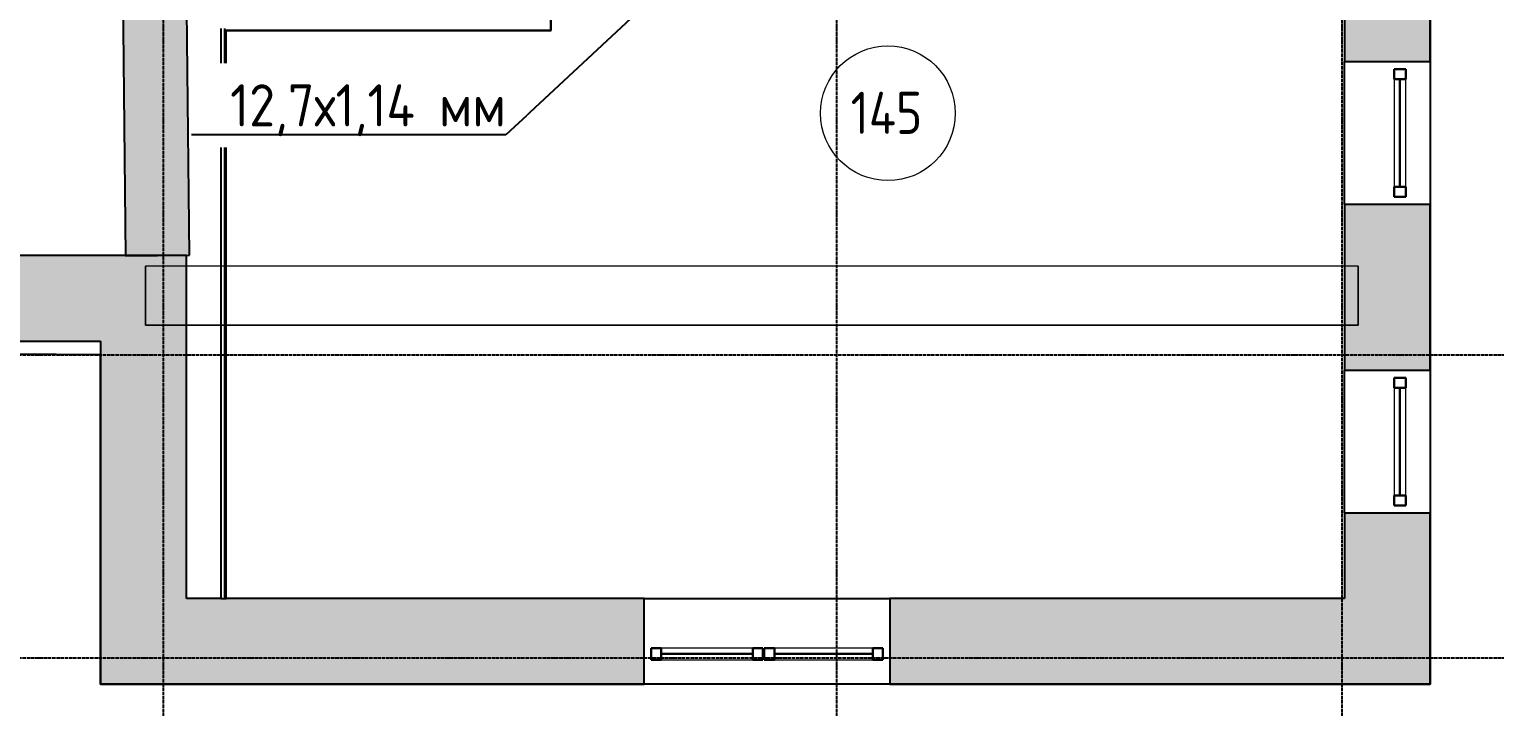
# Model space of a CAD drawing. Header units: millimetres. Extents: x -129048 to 476301, y -5853 to 215316.
# Drawn here: x 41614 to 50316, y 17 to 4039 of the extents above; entities that cross this region are included whole.
import ezdxf
from ezdxf import colors
from ezdxf.entities.mleader import LeaderData, LeaderLine
from ezdxf.math import Vec2, Vec3

# ---------------------------------------------------------------- set-up
doc = ezdxf.new("R2010")
doc.units = ezdxf.units.MM
for name, pattern in [('ADSK_Линия сетки', [25, 20, -2.5, 0, -2.5]), ('ADSK_Сверху', [4.5, 3, -1.5]), ('ADSK_Снесено', [4.5, 3, -1.5])]:
    doc.linetypes.add(name, pattern=pattern)
for name, color, linetype, lineweight, true_color in [('_ Окна', 5, 'Continuous', 30, 0x0000ff), ('Стены внутренние', 5, 'Continuous', 18, 0x0000ff), ('Стены наружные', 1, 'ADSK_Снесено', 18, 0xff0000), ('Стены штриховка', 5, 'Continuous', 18, 0x0000ff)]:
    doc.layers.add(name, color=color, linetype=linetype, lineweight=lineweight, true_color=true_color)
for name, color, linetype, lineweight in [('GAZLAITER', 1, 'Continuous', 40), ('Каркас', 7, 'Continuous', 18), ('Марки помещений', 7, 'Continuous', 20), ('Окна', 251, 'Continuous', 18)]:
    doc.layers.add(name, color=color, linetype=linetype, lineweight=lineweight)
doc.styles.add('GOST Common_2', font='GOST Common_0.ttf', dxfattribs={"width": 0.9, "height": 250})
doc.styles.add('PIK', font='isocpeur.ttf', dxfattribs={"width": 0.9, "height": 250})

# ---------------------------------------------------------------- blocks, each defined once
blk = doc.blocks.new('ADSK_БалкаЖБ_Прямоугольная - 350х280мм-843459-01 План 1-го этажа маркировочный')
at = {"layer": 'Каркас', "color": 253, "linetype": 'ADSK_Сверху', "true_color": 0xaaaaaa}
for p, q in [((-3601.1, 175), (-3601.1, -175)), ((-3601.1, 175), (3601.1, 175)), ((3601.1, -175), (3601.1, 175)), ((-3601.1, -175), (3601.1, -175))]:
    blk.add_line(p, q, dxfattribs=at)
at = {"layer": 'Каркас', "color": 253, "linetype": 'ADSK_Сверху', "true_color": 0xb2b2b2}
for p, q in [((-3601.1, -175), (-3601.1, 175)), ((3601.1, 175), (-3601.1, 175)), ((3601.1, 175), (3601.1, -175)), ((-3601.1, -175), (3601.1, -175))]:
    blk.add_line(p, q, dxfattribs=at)
blk = doc.blocks.new('Витраж-тент со смещением вовне - 60мм 30 сдвиг-1466941-01 План 1-го этажа маркировочный')
at = {"layer": '_ Окна'}
for p, q in [((-379, 25), (-379, -45)), ((-379, 25), (-319, 25)), ((-379, -45), (-379, 25)), ((-319, 25), (-319, -45)), ((379, 25), (319, 25)), ((319, 25), (319, -45)), ((379, -45), (379, 25)), ((379, -45), (379, 25)), ((-319, -45), (-379, -45)), ((-319, -10), (319, -10)), ((319, -45), (379, -45))]:
    blk.add_line(p, q, dxfattribs=at)
at = {"layer": 'Окна'}
for p, q in [((319, 25), (-319, 25)), ((-319, -45), (319, -45))]:
    blk.add_line(p, q, dxfattribs=at)
blk = doc.blocks.new('Витраж-тент со смещением вовне - 60мм 34 сдвиг-1466945-01 План 1-го этажа маркировочный')
at = {"layer": '_ Окна'}
for p, q in [((-352, 25), (-352, -45)), ((-352, 25), (-292, 25)), ((-352, -45), (-352, 25)), ((-292, 25), (-292, -45)), ((352, 25), (292, 25)), ((292, 25), (292, -45)), ((352, -45), (352, 25)), ((352, -45), (352, 25)), ((-292, -45), (-352, -45)), ((-292, -10), (292, -10)), ((292, -45), (352, -45))]:
    blk.add_line(p, q, dxfattribs=at)
at = {"layer": 'Окна'}
for p, q in [((292, 25), (-292, 25)), ((-292, -45), (292, -45))]:
    blk.add_line(p, q, dxfattribs=at)
blk = doc.blocks.new('Витраж-тент со смещением вовне - 60мм 34 сдвиг-1466955-01 План 1-го этажа маркировочный')
at = {"layer": '_ Окна'}
for p, q in [((-332, 25), (-332, -45)), ((-332, 25), (-272, 25)), ((-332, -45), (-332, 25)), ((-272, 25), (-272, -45)), ((332, 25), (272, 25)), ((272, 25), (272, -45)), ((332, -45), (332, 25)), ((332, -45), (332, 25)), ((-272, -45), (-332, -45)), ((-272, -10), (272, -10)), ((272, -45), (332, -45))]:
    blk.add_line(p, q, dxfattribs=at)
at = {"layer": 'Окна'}
for p, q in [((272, 25), (-272, 25)), ((-272, -45), (272, -45))]:
    blk.add_line(p, q, dxfattribs=at)
blk = doc.blocks.new('ADSK_Марка_Помещение_ОдноЗначение - Номер-247393-01 План 1-го этажа маркировочный')
at = {"layer": 'Марки помещений'}
blk.add_circle((0, 0), 4, dxfattribs=at)

msp = doc.modelspace()

# ---------------------------------------------------------------- hatches: boundary and pattern name
at = {"layer": 'Стены внутренние', "lineweight": 25, "true_color": 0x636466}
msp.add_hatch(color=251, dxfattribs=at).paths.add_polyline_path([(42184.95019, 2694.54182), (42564.93046, 2698.4144), (42500.60151, 9010.4205), (42120.57154, 9011.42503), (42184.91072, 2698.4144)])
at = {"layer": 'Стены наружные', "linetype": 'Continuous', "lineweight": 25, "true_color": 0x636466}
h = msp.add_hatch(color=251, dxfattribs=at)
h.paths.add_polyline_path([(49933.40071, 150.23165), (49933.40071, 1165.66732), (49423.40071, 1165.66732), (49423.40071, 150.23165), (49595.65426, 150.23165)])
h.paths.add_polyline_path([(49423.40071, 2015.66732), (49933.40071, 2015.66732), (49933.40071, 2997.94675), (49423.40071, 2997.94675), (49423.40071, 2556.17133)])
h.paths.add_polyline_path([(49423.40071, 3847.94675), (49933.40071, 3847.94675), (49933.40071, 4821.33057), (49423.40071, 4821.33057), (49423.40071, 4471.78951)])
h.paths.add_polyline_path([(49551.60736, 5671.33057), (49933.40071, 5671.33057), (49933.40071, 6658.32472), (49423.40071, 6658.32472), (49423.40071, 5671.33057), (49544.72361, 5671.33057)])
h.paths.add_polyline_path([(49933.40071, 7508.32472), (49933.40071, 9042.30207), (49423.40071, 9042.30207), (49423.40071, 7508.32472), (49551.60736, 7508.32472)])
h = msp.add_hatch(color=251, dxfattribs=at)
h.paths.add_polyline_path([(41519.93239, 2186.47811), (42036.9317, 2186.47811), (42036.9317, 2696.47811), (41519.93239, 2696.47811), (41519.93239, 2322.95706)])
h.paths.add_polyline_path([(38947.96606, 2186.47811), (39699.93239, 2186.47811), (39699.93239, 2696.47811), (38672.84784, 2696.47811), (38672.84784, 2186.47811)])
h.paths.add_polyline_path([(36852.84784, 2186.47811), (36852.84784, 2696.47811), (35863.53295, 2696.47811), (35863.53295, 2186.47811), (36718.49822, 2186.47811)])
h.paths.add_polyline_path([(34043.53295, 2186.47811), (34043.53295, 2696.47811), (33055.97355, 2696.47811), (33055.97355, 2186.47811), (33296.26645, 2186.47811)])
h.paths.add_polyline_path([(30252.66651, 2186.47811), (31235.97355, 2186.47811), (31235.97355, 2696.47811), (30252.66651, 2696.47811), (30252.66651, 2400.2196)])
h.paths.add_polyline_path([(28432.66651, 2186.47811), (28432.66651, 2696.47811), (27452.43343, 2696.47811), (27452.43343, 2186.47811), (28180.43343, 2186.47811)])
h.paths.add_polyline_path([(22226.95731, 2186.47811), (22792.43343, 2186.47811), (22792.43343, 2696.47811), (21763.72999, 2696.47811), (21763.72999, 2186.47811), (22064.43343, 2186.47811)])
h.paths.add_polyline_path([(25752.43343, 2186.47811), (25752.43343, 2696.47811), (24492.43343, 2696.47811), (24492.43343, 2186.47811)])
h.paths.add_polyline_path([(16107.48246, 2186.47811), (17097.65708, 2186.47811), (17097.65708, 2696.47811), (16107.48246, 2696.47811), (16107.48246, 2602.68459)])
h.paths.add_polyline_path([(19943.72999, 2186.47811), (19943.72999, 2696.47811), (18917.65708, 2696.47811), (18917.65708, 2186.47811), (18972.64368, 2186.47811)])
h.paths.add_polyline_path([(13865.30571, 2186.47811), (14287.48246, 2186.47811), (14287.48246, 2696.47811), (13310.86317, 2696.47811), (13310.86317, 2186.47811)])
h.paths.add_polyline_path([(11490.86206, 2186.47811), (11490.86206, 2696.47811), (10515.87097, 2696.47811), (10515.87097, 2186.47811)])
h.paths.add_polyline_path([(8272.99741, 2186.47811), (8695.87097, 2186.47811), (8695.87097, 2696.47811), (8272.99741, 2696.47811), (8272.99741, 2599.36727)])
msp.add_hatch(color=251, dxfattribs=at).paths.add_polyline_path([(42546.9317, 150.23165), (42546.9317, 2696.47811), (42327.13917, 2695.99094), (42184.95019, 2694.54182), (42184.93046, 2696.47811), (42036.9317, 2696.47811), (42036.9317, 150.23165), (42386.98569, 150.23165)])
h = msp.add_hatch(color=251, dxfattribs=at)
h.paths.add_polyline_path([(49423.40071, 150.23165), (49423.40071, 660.23165), (46724.57378, 660.23165), (46724.57378, 150.23165)])
h.paths.add_polyline_path([(42546.9317, 150.23165), (45264.57378, 150.23165), (45264.57378, 660.23165), (42546.9317, 660.23165), (42546.9317, 575.63165)])

# ---------------------------------------------------------------- linework, layer by layer
at = {"linetype": 'ADSK_Линия сетки', "lineweight": 25}
for p, q in [((46409.91035, -4984.78696), (46409.91035, 44534.78674)), ((49409.91035, -4984.78696), (49409.91035, 44534.78674)), ((42409.91035, -4984.78696), (42409.91035, 21668.8012)), ((-11086.22475, 2106.78828), (57141.71826, 2106.78828)), ((-11086.22475, 306.78828), (57141.71826, 306.78828))]:
    msp.add_line(p, q, dxfattribs=at)
at = {"color": 251, "lineweight": 25, "true_color": 0x636466}
msp.add_lwpolyline([(46033.2121, 20934.05859), (46033.2121, 43759.20652), (56032.61764, 43759.20652), (56213.94922, 8532.30207), (49933.40071, 8532.30207), (49933.40071, 150.23165), (42036.9317, 150.23165), (42036.9317, 2106.78828), (31235.97355, 2186.47811), (31336.39547, 2185.73719), (31336.39547, -2732.56685), (18972.64368, -2732.56685), (18972.64368, 2186.47811), (8272.99741, 2186.47811), (8272.99741, 272.0206), (290.4987, 306.78828), (290.4987, 8529.25245)], dxfattribs=at)
at = {"layer": 'Стены внутренние', "color": 251, "lineweight": 25, "true_color": 0x636466}
for p, q in [((44712.345, 4031.84524), (44712.345, 8791.79922)), ((42134.88038, 7607.43061), (42184.95019, 2694.54182)), ((42564.93046, 2698.4144), (42550.0974, 4153.84524)), ((42750.345, 4043.84524), (42750.345, 660.23165)), ((42783.345, 4031.84524), (44712.345, 4031.84524)), ((42783.345, 660.23165), (42783.345, 4031.84524)), ((42184.95019, 2694.54182), (42564.93046, 2698.4144)), ((42750.345, 660.23165), (42781.345, 660.23165))]:
    msp.add_line(p, q, dxfattribs=at)
at = {"layer": 'Стены наружные', "color": 251, "linetype": 'Continuous', "lineweight": 25, "true_color": 0x636466}
for p, q in [((49423.40071, 4821.33057), (49423.40071, 3847.94675)), ((49933.40071, 3847.94675), (49933.40071, 4821.33057)), ((49423.40071, 3847.94675), (49933.40071, 3847.94675)), ((49423.40071, 2997.94675), (49423.40071, 3847.94675)), ((49933.40071, 3847.94675), (49933.40071, 2997.94675)), ((49933.40071, 2997.94675), (49423.40071, 2997.94675)), ((49423.40071, 2997.94675), (49423.40071, 2015.66732)), ((49933.40071, 2015.66732), (49933.40071, 2997.94675)), ((42546.9317, 2696.47811), (41519.93239, 2696.47811)), ((42546.9317, 660.23165), (42546.9317, 2696.47811)), ((41519.93239, 2186.47811), (42036.9317, 2186.47811)), ((42036.9317, 2186.47811), (42036.9317, 150.23165)), ((49423.40071, 2015.66732), (49933.40071, 2015.66732)), ((49423.40071, 1165.66732), (49423.40071, 2015.66732)), ((49933.40071, 2015.66732), (49933.40071, 1165.66732)), ((49933.40071, 1165.66732), (49423.40071, 1165.66732)), ((49423.40071, 1165.66732), (49423.40071, 660.23165)), ((49933.40071, 150.23165), (49933.40071, 1165.66732)), ((42750.345, 660.23165), (42546.9317, 660.23165)), ((45264.57378, 660.23165), (42783.345, 660.23165)), ((45264.57378, 150.23165), (45264.57378, 660.23165)), ((45264.57378, 660.23165), (46724.57378, 660.23165)), ((49423.40071, 660.23165), (46724.57378, 660.23165)), ((46724.57378, 660.23165), (46724.57378, 150.23165)), ((42036.9317, 150.23165), (45264.57378, 150.23165)), ((46724.57378, 150.23165), (45264.57378, 150.23165)), ((46724.57378, 150.23165), (49933.40071, 150.23165))]:
    msp.add_line(p, q, dxfattribs=at)
at = {"layer": 'Стены штриховка', "color": 251, "lineweight": 25, "true_color": 0x636466}
for p, q in [((44710.345, 4031.84524), (44710.345, 8803.79922)), ((42775.345, 660.23165), (42775.345, 4043.84524)), ((42777.345, 4033.84524), (44712.345, 4033.84524)), ((42781.345, 660.23165), (42781.345, 4031.84524)), ((44700.345, 4033.84524), (44700.345, 4031.84524)), ((42781.345, 660.23165), (42783.345, 660.23165))]:
    msp.add_line(p, q, dxfattribs=at)

# ---------------------------------------------------------------- block references
at = {"layer": '_ Окна', "color": 251, "lineweight": 25, "true_color": 0x636466}
for name, p, rotation in [('Витраж-тент со смещением вовне - 60мм 30 сдвиг-1466941-01 План 1-го этажа маркировочный', (49763.40071, 3422.94675), 270.0000000000003), ('Витраж-тент со смещением вовне - 60мм 30 сдвиг-1466941-01 План 1-го этажа маркировочный', (49763.40071, 1590.66732), 270.0000000000003), ('Витраж-тент со смещением вовне - 60мм 34 сдвиг-1466955-01 План 1-го этажа маркировочный', (45638.57378, 320.23165), 180), ('Витраж-тент со смещением вовне - 60мм 34 сдвиг-1466945-01 План 1-го этажа маркировочный', (46330.57378, 320.23165), 180)]:
    msp.add_blockref(name, p, dxfattribs=dict(at, rotation=rotation))
at = {"layer": 'Каркас', "color": 251, "linetype": 'ADSK_Сверху', "lineweight": 25, "true_color": 0x636466, "rotation": 180}
msp.add_blockref('ADSK_БалкаЖБ_Прямоугольная - 350х280мм-843459-01 План 1-го этажа маркировочный', (45904.29265, 2457.35753), dxfattribs=at)
at = {"layer": 'Марки помещений', "color": 251, "lineweight": 25, "true_color": 0x636466, "xscale": 99.99999999999993, "yscale": 99.99999999999993, "zscale": 99.99999999999993}
msp.add_blockref('ADSK_Марка_Помещение_ОдноЗначение - Номер-247393-01 План 1-го этажа маркировочный', (46712.73158, 3540.25439), dxfattribs=at)

# ---------------------------------------------------------------- texts
at = {"layer": 'Марки помещений', "color": 251, "lineweight": 25, "true_color": 0x636466, "insert": (46491.77432, 3667.97946), "char_height": 250, "width": 548.35425, "attachment_point": 1, "style": 'GOST Common_2'}
msp.add_mtext('145', dxfattribs=at)

# ---------------------------------------------------------------- next in the draw order: leaders
at = {"layer": 'GAZLAITER', "color": 18, "lineweight": 25, "ltscale": 10, "true_color": 0x000000}
ml = msp.add_multileader_mtext('Standard', dxfattribs=at)
ml.set_content('12,7х1,14 мм', color=250, style='PIK')
ml.set_leader_properties()
ml.build(insert=Vec2(0, 0))
ml.multileader.update_dxf_attribs({"text_left_attachment_type": 6, "text_right_attachment_type": 6, "dogleg_length": 0.36, "arrow_head_size": 0.18})
ctx = ml.context
ctx.base_point, ctx.char_height, ctx.arrow_head_size, ctx.landing_gap_size, ctx.plane_origin = Vec3(42846.49134, 3412.40607), 250, 0.18, 0.09, Vec3(43968.98286, 2244.92339)
ctx.left_attachment, ctx.right_attachment, ctx.text_align_type = 6, 6, 2
notes = []
notes.append((ctx, [(0, (1, 1, 0), (44444.53134, 3412.40607), (-1, 0), 0.36, [(0, [(46076.15233, 4935.11234)], 0, [])])]))
ctx.mtext.insert, ctx.mtext.alignment, ctx.mtext.flow_direction = Vec3(44444.08134, 3712.40607), 3, 5
ctx.mtext.has_bg_fill, ctx.mtext.bg_color, ctx.mtext.bg_scale_factor, ctx.mtext.bg_transparency, ctx.mtext.use_window_bg_color = 1, -1027028792, 1.5, 0, 1
for ctx, leaders in notes:
    for number, flags, end, landing, length, lines in leaders:
        leader = LeaderData()
        leader.index, (leader.has_last_leader_line, leader.has_dogleg_vector, leader.attachment_direction) = number, flags
        leader.last_leader_point, leader.dogleg_vector, leader.dogleg_length = Vec3(end), Vec3(landing), length
        for number, points, colour, breaks in lines:
            line = LeaderLine()
            line.index, line.vertices, line.color, line.breaks = number, Vec3.list(points), colors.encode_raw_color(colour), breaks
            leader.lines.append(line)
        ctx.leaders.append(leader)

doc.saveas('drawing.dxf')
